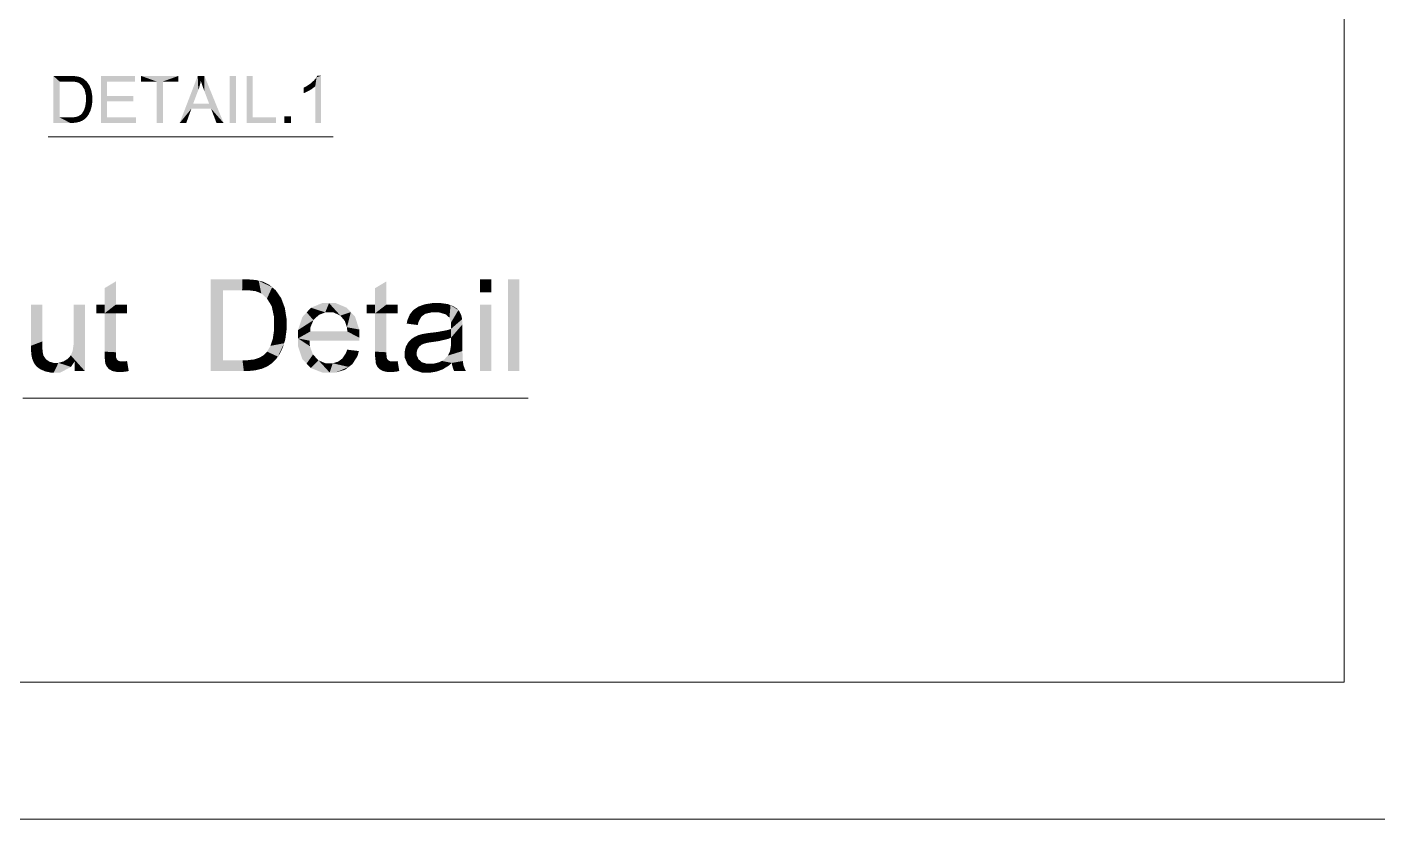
# Model space of a CAD drawing. Header units: millimetres. Extents: x 2 to 579, y 1 to 405.
# Drawn here: x 255.91 to 286.89, y 58.93 to 77.11 of the extents above; entities that cross this region are included whole.
import ezdxf

# ---------------------------------------------------------------- set-up
doc = ezdxf.new("R2010")
doc.units = ezdxf.units.MM
doc.linetypes.add('XKITLINE00', pattern=[0])
doc.layers.add('GraphicObject', color=6, linetype='Continuous', lineweight=0)
doc.layers.add('LinkedObject', color=7, linetype='Continuous', lineweight=0)

# ---------------------------------------------------------------- blocks, each defined once
blk = doc.blocks.new('*A3')
at = {"layer": 'GraphicObject', "color": 3, "linetype": 'XKITLINE00', "lineweight": 0}
blk.add_line((179.305, 58.928), (313.865, 58.928), dxfattribs=at)
blk = doc.blocks.new('*A4')
at = {"layer": 'LinkedObject'}
for points in [[(256.512, 75.983), (256.654, 75.855), (256.512, 74.903)], [(256.881, 75.855), (256.512, 75.983), (256.883, 75.983)], [(256.654, 75.855), (256.512, 75.983), (256.881, 75.855)], [(256.883, 75.983), (256.945, 75.855), (256.881, 75.855)], [(256.946, 75.983), (256.945, 75.855), (256.883, 75.983)], [(256.946, 75.983), (257.037, 75.844), (256.945, 75.855)], [(257.042, 75.975), (257.037, 75.844), (256.946, 75.983)], [(257.076, 75.967), (257.037, 75.844), (257.042, 75.975)], [(257.076, 75.967), (257.066, 75.833), (257.037, 75.844)], [(257.066, 75.833), (257.076, 75.967), (257.106, 75.818)], [(257.201, 75.918), (257.076, 75.967), (257.122, 75.957)], [(257.234, 75.89), (257.076, 75.967), (257.201, 75.918)], [(257.174, 75.757), (257.076, 75.967), (257.234, 75.89)], [(257.106, 75.818), (257.076, 75.967), (257.174, 75.757)], [(257.745, 75.525), (257.603, 74.903), (257.603, 75.983)], [(257.745, 75.525), (257.603, 75.983), (257.745, 75.855)], [(258.383, 75.855), (257.603, 75.983), (258.383, 75.983)], [(257.745, 75.855), (257.603, 75.983), (258.383, 75.855)], [(258.525, 75.983), (258.88, 75.855), (258.525, 75.855)], [(259.023, 75.855), (258.88, 75.855), (258.525, 75.983)], [(259.023, 75.855), (258.525, 75.983), (259.38, 75.983)], [(259.023, 75.855), (259.38, 75.983), (259.38, 75.855)], [(259.823, 75.983), (259.838, 75.663), (259.409, 74.903)], [(259.838, 75.663), (259.823, 75.983), (259.856, 75.714)], [(259.856, 75.714), (259.823, 75.983), (259.885, 75.817)], [(259.885, 75.817), (259.823, 75.983), (259.896, 75.869)], [(259.977, 75.983), (259.896, 75.869), (259.823, 75.983)], [(259.896, 75.869), (259.977, 75.983), (259.909, 75.825)], [(259.909, 75.825), (259.977, 75.983), (259.947, 75.713)], [(259.947, 75.713), (259.977, 75.983), (259.972, 75.645)], [(259.972, 75.645), (259.977, 75.983), (260.085, 75.347)], [(260.085, 75.347), (259.977, 75.983), (260.13, 75.23)], [(260.13, 75.23), (259.977, 75.983), (260.418, 74.903)], [(260.699, 75.983), (260.556, 74.903), (260.556, 75.983)], [(260.699, 74.903), (260.556, 74.903), (260.699, 75.983)], [(261.088, 75.983), (260.945, 74.903), (260.945, 75.983)], [(261.088, 75.03), (260.945, 74.903), (261.088, 75.983)], [(262.551, 75.952), (262.521, 75.748), (262.492, 75.88)], [(262.521, 74.903), (262.551, 75.952), (262.654, 74.903)], [(262.521, 75.748), (262.551, 75.952), (262.521, 74.903)], [(262.654, 75.987), (262.551, 75.952), (262.568, 75.987)], [(262.654, 74.903), (262.551, 75.952), (262.654, 75.987)], [(256.512, 74.903), (256.654, 75.855), (256.654, 75.03)], [(257.234, 75.89), (257.201, 75.711), (257.174, 75.757)], [(257.276, 75.854), (257.201, 75.711), (257.234, 75.89)], [(257.34, 75.762), (257.201, 75.711), (257.276, 75.854)], [(257.201, 75.711), (257.34, 75.762), (257.229, 75.666)], [(257.229, 75.666), (257.34, 75.762), (257.362, 75.705)], [(257.362, 75.705), (257.257, 75.536), (257.229, 75.666)], [(257.383, 75.649), (257.257, 75.536), (257.362, 75.705)], [(257.404, 75.521), (257.257, 75.536), (257.383, 75.649)], [(258.88, 74.903), (259.023, 75.855), (259.023, 74.903)], [(258.88, 75.855), (259.023, 75.855), (258.88, 74.903)], [(259.409, 74.903), (259.838, 75.663), (259.719, 75.347)], [(262.312, 75.742), (262.357, 75.634), (262.256, 75.716)], [(262.256, 75.716), (262.357, 75.634), (262.256, 75.588)], [(262.256, 75.588), (262.357, 75.634), (262.287, 75.599)], [(262.434, 75.679), (262.312, 75.742), (262.409, 75.806)], [(262.357, 75.634), (262.312, 75.742), (262.396, 75.656)], [(262.396, 75.656), (262.312, 75.742), (262.434, 75.679)], [(262.45, 75.843), (262.521, 75.748), (262.409, 75.806)], [(262.409, 75.806), (262.521, 75.748), (262.434, 75.679)], [(262.434, 75.679), (262.521, 75.748), (262.497, 75.725)], [(262.521, 75.748), (262.45, 75.843), (262.492, 75.88)], [(257.375, 75.231), (257.214, 75.2), (257.243, 75.286)], [(257.257, 75.39), (257.404, 75.387), (257.243, 75.286)], [(257.243, 75.286), (257.404, 75.387), (257.375, 75.231)], [(257.404, 75.449), (257.257, 75.536), (257.404, 75.521)], [(257.257, 75.536), (257.404, 75.449), (257.257, 75.451)], [(257.404, 75.449), (257.257, 75.39), (257.257, 75.451)], [(257.404, 75.387), (257.257, 75.39), (257.404, 75.449)], [(257.375, 75.231), (257.404, 75.387), (257.389, 75.278)], [(257.745, 75.397), (257.603, 74.903), (257.745, 75.525)], [(257.745, 75.03), (257.603, 74.903), (257.745, 75.397)], [(258.343, 75.397), (257.745, 75.525), (258.343, 75.525)], [(257.745, 75.397), (257.745, 75.525), (258.343, 75.397)], [(259.678, 75.23), (259.409, 74.903), (259.719, 75.347)], [(259.719, 75.347), (260.13, 75.23), (259.678, 75.23)], [(260.085, 75.347), (260.13, 75.23), (259.719, 75.347)], [(256.654, 75.03), (256.901, 74.903), (256.512, 74.903)], [(256.885, 75.03), (256.901, 74.903), (256.654, 75.03)], [(256.885, 75.03), (256.95, 74.903), (256.901, 74.903)], [(256.938, 75.03), (256.95, 74.903), (256.885, 75.03)], [(257.074, 74.921), (256.938, 75.03), (257.022, 75.04)], [(257.037, 74.912), (256.938, 75.03), (257.074, 74.921)], [(256.95, 74.903), (256.938, 75.03), (257.037, 74.912)], [(257.053, 75.05), (257.074, 74.921), (257.022, 75.04)], [(257.083, 75.06), (257.074, 74.921), (257.053, 75.05)], [(257.074, 74.921), (257.083, 75.06), (257.112, 74.93)], [(257.203, 74.975), (257.083, 75.06), (257.131, 75.088)], [(257.177, 74.958), (257.083, 75.06), (257.203, 74.975)], [(257.112, 74.93), (257.083, 75.06), (257.177, 74.958)], [(257.149, 75.106), (257.23, 74.993), (257.131, 75.088)], [(257.131, 75.088), (257.23, 74.993), (257.203, 74.975)], [(257.302, 75.073), (257.149, 75.106), (257.175, 75.132)], [(257.279, 75.042), (257.149, 75.106), (257.302, 75.073)], [(257.23, 74.993), (257.149, 75.106), (257.279, 75.042)], [(257.214, 75.2), (257.302, 75.073), (257.175, 75.132)], [(257.361, 75.183), (257.214, 75.2), (257.375, 75.231)], [(257.324, 75.104), (257.214, 75.2), (257.361, 75.183)], [(257.302, 75.073), (257.214, 75.2), (257.324, 75.104)], [(257.603, 74.903), (257.745, 75.03), (258.408, 74.903)], [(258.408, 74.903), (257.745, 75.03), (258.408, 75.03)], [(259.409, 74.903), (259.678, 75.23), (259.56, 74.903)], [(260.13, 75.23), (260.418, 74.903), (260.255, 74.903)], [(260.945, 74.903), (261.088, 75.03), (261.619, 74.903)], [(261.619, 74.903), (261.088, 75.03), (261.619, 75.03)], [(261.961, 75.054), (261.81, 74.903), (261.81, 75.054)], [(261.961, 74.903), (261.81, 74.903), (261.961, 75.054)], [(257.945, 71.268), (257.686, 70.735), (257.686, 71.113)], [(257.686, 70.735), (257.945, 71.268), (257.686, 70.535)], [(257.945, 70.735), (257.686, 70.535), (257.945, 71.268)], [(260.123, 71.315), (260.401, 71.066), (260.123, 69.209)], [(260.843, 71.066), (260.123, 71.315), (260.848, 71.315)], [(260.401, 71.066), (260.123, 71.315), (260.843, 71.066)], [(260.848, 71.315), (260.968, 71.066), (260.843, 71.066)], [(260.97, 71.315), (260.968, 71.066), (260.848, 71.315)], [(260.97, 71.315), (261.148, 71.044), (260.968, 71.066)], [(261.158, 71.299), (261.148, 71.044), (260.97, 71.315)], [(261.222, 71.284), (261.148, 71.044), (261.158, 71.299)], [(261.222, 71.284), (261.204, 71.023), (261.148, 71.044)], [(261.204, 71.023), (261.222, 71.284), (261.282, 70.993)], [(261.467, 71.188), (261.222, 71.284), (261.313, 71.264)], [(261.531, 71.133), (261.222, 71.284), (261.467, 71.188)], [(261.413, 70.874), (261.222, 71.284), (261.531, 71.133)], [(261.282, 70.993), (261.222, 71.284), (261.413, 70.874)], [(264.154, 71.268), (263.895, 70.735), (263.895, 71.113)], [(263.895, 70.735), (264.154, 71.268), (263.895, 70.535)], [(264.154, 70.735), (263.895, 70.535), (264.154, 71.268)], [(266.559, 71.315), (266.3, 71.018), (266.3, 71.315)], [(266.559, 71.018), (266.3, 71.018), (266.559, 71.315)], [(267.203, 71.315), (266.944, 69.209), (266.944, 71.315)], [(267.203, 69.209), (266.944, 69.209), (267.203, 71.315)], [(260.123, 69.209), (260.401, 71.066), (260.401, 69.457)], [(261.531, 71.133), (261.468, 70.785), (261.413, 70.874)], [(261.614, 71.063), (261.468, 70.785), (261.531, 71.133)], [(261.739, 70.883), (261.468, 70.785), (261.614, 71.063)], [(256.256, 70.735), (255.997, 69.79), (255.997, 70.735)], [(256.256, 69.889), (255.997, 69.79), (256.256, 70.735)], [(257.233, 70.735), (256.974, 69.918), (256.974, 70.735)], [(257.233, 69.209), (256.974, 69.918), (257.233, 70.735)], [(257.495, 70.735), (257.686, 70.535), (257.495, 70.535)], [(257.686, 70.735), (257.686, 70.535), (257.495, 70.735)], [(257.945, 70.535), (257.686, 70.535), (257.945, 70.735)], [(258.202, 70.535), (257.945, 70.735), (258.202, 70.735)], [(257.945, 70.535), (257.945, 70.735), (258.202, 70.535)], [(261.468, 70.785), (261.739, 70.883), (261.522, 70.696)], [(261.522, 70.696), (261.739, 70.883), (261.78, 70.774)], [(261.78, 70.774), (261.576, 70.443), (261.522, 70.696)], [(261.821, 70.664), (261.576, 70.443), (261.78, 70.774)], [(261.862, 70.414), (261.576, 70.443), (261.821, 70.664)], [(262.423, 70.663), (262.601, 70.497), (262.324, 70.556)], [(262.837, 70.769), (262.423, 70.663), (262.68, 70.769)], [(262.75, 70.556), (262.423, 70.663), (262.837, 70.769)], [(262.601, 70.497), (262.423, 70.663), (262.75, 70.556)], [(262.75, 70.556), (262.837, 70.769), (262.839, 70.556)], [(262.837, 70.769), (262.937, 70.556), (262.839, 70.556)], [(263.24, 70.665), (262.837, 70.769), (262.99, 70.769)], [(263.337, 70.561), (262.837, 70.769), (263.24, 70.665)], [(263.097, 70.482), (262.837, 70.769), (263.337, 70.561)], [(262.937, 70.556), (262.837, 70.769), (263.097, 70.482)], [(263.703, 70.735), (263.895, 70.535), (263.703, 70.535)], [(263.895, 70.735), (263.895, 70.535), (263.703, 70.735)], [(264.154, 70.535), (263.895, 70.535), (264.154, 70.735)], [(264.411, 70.535), (264.154, 70.735), (264.411, 70.735)], [(264.154, 70.535), (264.154, 70.735), (264.411, 70.535)], [(264.886, 70.688), (265.044, 70.522), (264.772, 70.611)], [(264.961, 70.715), (265.044, 70.522), (264.886, 70.688)], [(265.209, 70.769), (264.961, 70.715), (265.036, 70.742)], [(265.178, 70.554), (264.961, 70.715), (265.209, 70.769)], [(265.044, 70.522), (264.961, 70.715), (265.178, 70.554)], [(265.178, 70.554), (265.209, 70.769), (265.269, 70.554)], [(265.269, 70.554), (265.209, 70.769), (265.367, 70.554)], [(265.307, 70.769), (265.367, 70.554), (265.209, 70.769)], [(265.564, 70.746), (265.307, 70.769), (265.405, 70.769)], [(265.625, 70.723), (265.307, 70.769), (265.564, 70.746)], [(265.514, 70.511), (265.307, 70.769), (265.625, 70.723)], [(265.367, 70.554), (265.307, 70.769), (265.514, 70.511)], [(265.514, 70.511), (265.625, 70.723), (265.563, 70.467)], [(265.563, 70.467), (265.625, 70.723), (265.6, 70.435)], [(265.625, 70.723), (265.636, 70.323), (265.6, 70.435)], [(265.804, 70.607), (265.636, 70.323), (265.625, 70.723)], [(265.775, 70.642), (265.625, 70.723), (265.686, 70.7)], [(265.804, 70.607), (265.625, 70.723), (265.775, 70.642)], [(266.559, 70.735), (266.3, 69.209), (266.3, 70.735)], [(266.559, 69.209), (266.3, 69.209), (266.559, 70.735)], [(257.686, 69.655), (257.945, 70.535), (257.945, 69.641)], [(257.686, 70.535), (257.945, 70.535), (257.686, 69.655)], [(261.862, 70.273), (261.576, 70.443), (261.862, 70.414)], [(261.576, 70.443), (261.862, 70.273), (261.576, 70.277)], [(262.324, 70.556), (262.126, 70.151), (262.225, 70.45)], [(262.479, 70.378), (262.126, 70.151), (262.324, 70.556)], [(262.412, 70.218), (262.126, 70.151), (262.479, 70.378)], [(262.324, 70.556), (262.601, 70.497), (262.479, 70.378)], [(263.097, 70.482), (263.337, 70.561), (263.159, 70.407)], [(263.337, 70.561), (263.199, 70.359), (263.159, 70.407)], [(263.199, 70.359), (263.337, 70.561), (263.248, 70.215)], [(263.248, 70.215), (263.337, 70.561), (263.53, 70.163)], [(263.53, 70.163), (263.337, 70.561), (263.434, 70.457)], [(263.895, 69.655), (264.154, 70.535), (264.154, 69.641)], [(263.895, 70.535), (264.154, 70.535), (263.895, 69.655)], [(264.733, 70.562), (264.619, 70.299), (264.693, 70.512)], [(264.957, 70.459), (264.619, 70.299), (264.733, 70.562)], [(264.693, 70.512), (264.619, 70.299), (264.636, 70.381)], [(264.893, 70.346), (264.619, 70.299), (264.957, 70.459)], [(264.619, 70.299), (264.893, 70.346), (264.872, 70.266)], [(264.772, 70.611), (265.044, 70.522), (264.733, 70.562)], [(264.957, 70.459), (264.733, 70.562), (265, 70.491)], [(265, 70.491), (264.733, 70.562), (265.044, 70.522)], [(265.636, 70.204), (265.891, 70.398), (265.635, 70.177)], [(265.635, 70.177), (265.891, 70.398), (265.636, 69.975)], [(265.833, 70.573), (265.636, 70.323), (265.804, 70.607)], [(265.873, 70.485), (265.636, 70.323), (265.833, 70.573)], [(265.885, 70.431), (265.636, 70.323), (265.873, 70.485)], [(265.636, 70.323), (265.885, 70.431), (265.891, 70.398)], [(265.636, 70.323), (265.891, 70.398), (265.636, 70.245)], [(265.636, 70.245), (265.891, 70.398), (265.636, 70.237)], [(265.636, 70.237), (265.891, 70.398), (265.636, 70.204)], [(265.898, 70.279), (265.636, 69.975), (265.891, 70.398)], [(261.576, 70.158), (261.862, 70.153), (261.548, 69.955)], [(261.548, 69.955), (261.862, 70.153), (261.806, 69.848)], [(261.862, 70.273), (261.576, 70.158), (261.576, 70.277)], [(261.862, 70.153), (261.576, 70.158), (261.862, 70.273)], [(261.806, 69.848), (261.862, 70.153), (261.834, 69.94)], [(262.126, 70.151), (262.412, 70.218), (262.406, 70.118)], [(262.406, 70.118), (262.126, 69.959), (262.126, 70.151)], [(262.406, 70.118), (263.53, 69.975), (262.126, 69.959)], [(263.257, 70.118), (263.53, 69.975), (262.406, 70.118)], [(263.248, 70.215), (263.53, 70.163), (263.257, 70.118)], [(263.53, 69.975), (263.257, 70.118), (263.53, 70.163)], [(264.893, 70.035), (264.956, 69.811), (264.801, 69.993)], [(264.945, 70.049), (264.956, 69.811), (264.893, 70.035)], [(264.983, 70.06), (265.022, 69.84), (264.945, 70.049)], [(264.956, 69.811), (264.945, 70.049), (264.989, 69.826)], [(264.989, 69.826), (264.945, 70.049), (265.022, 69.84)], [(265.098, 70.079), (265.134, 69.866), (264.983, 70.06)], [(264.983, 70.06), (265.134, 69.866), (265.022, 69.84)], [(265.175, 70.088), (265.214, 69.877), (265.098, 70.079)], [(265.098, 70.079), (265.214, 69.877), (265.134, 69.866)], [(265.331, 70.107), (265.355, 69.897), (265.175, 70.088)], [(265.175, 70.088), (265.355, 69.897), (265.214, 69.877)], [(265.561, 70.151), (265.636, 69.975), (265.331, 70.107)], [(265.331, 70.107), (265.636, 69.975), (265.355, 69.897)], [(265.635, 70.177), (265.636, 69.975), (265.561, 70.151)], [(265.898, 70.193), (265.635, 69.88), (265.636, 69.975)], [(265.898, 69.848), (265.635, 69.88), (265.898, 70.193)], [(265.898, 70.193), (265.636, 69.975), (265.898, 70.279)], [(255.997, 69.79), (256.256, 69.889), (256.256, 69.788)], [(255.997, 69.79), (256.256, 69.788), (255.997, 69.707)], [(256.256, 69.788), (256.005, 69.587), (255.997, 69.707)], [(256.264, 69.652), (256.005, 69.587), (256.256, 69.788)], [(256.974, 69.82), (257.233, 69.209), (256.953, 69.671)], [(256.974, 69.918), (257.233, 69.209), (256.974, 69.82)], [(261.416, 69.655), (261.806, 69.848), (261.663, 69.541)], [(261.493, 69.788), (261.806, 69.848), (261.416, 69.655)], [(261.521, 69.871), (261.806, 69.848), (261.493, 69.788)], [(261.806, 69.848), (261.521, 69.871), (261.548, 69.955)], [(261.663, 69.541), (261.806, 69.848), (261.707, 69.602)], [(261.707, 69.602), (261.806, 69.848), (261.778, 69.755)], [(263.53, 69.963), (262.126, 69.959), (263.53, 69.975)], [(263.53, 69.929), (262.126, 69.959), (263.53, 69.963)], [(262.126, 69.959), (262.322, 69.381), (262.126, 69.773)], [(262.398, 69.78), (262.322, 69.381), (262.126, 69.959)], [(262.398, 69.78), (262.126, 69.959), (262.391, 69.906)], [(263.529, 69.906), (262.126, 69.959), (263.53, 69.929)], [(262.391, 69.906), (262.126, 69.959), (263.529, 69.906)], [(262.126, 69.773), (262.322, 69.381), (262.224, 69.484)], [(262.469, 69.588), (262.322, 69.381), (262.398, 69.78)], [(264.626, 69.816), (264.575, 69.611), (264.6, 69.77)], [(264.869, 69.714), (264.575, 69.611), (264.626, 69.816)], [(264.6, 69.77), (264.575, 69.611), (264.575, 69.667)], [(264.851, 69.652), (264.575, 69.611), (264.869, 69.714)], [(264.651, 69.862), (264.887, 69.741), (264.626, 69.816)], [(264.626, 69.816), (264.887, 69.741), (264.869, 69.714)], [(264.718, 69.937), (264.887, 69.741), (264.651, 69.862)], [(264.905, 69.769), (264.718, 69.937), (264.759, 69.965)], [(264.887, 69.741), (264.718, 69.937), (264.905, 69.769)], [(264.801, 69.993), (264.956, 69.811), (264.759, 69.965)], [(264.759, 69.965), (264.956, 69.811), (264.905, 69.769)], [(265.355, 69.897), (265.636, 69.975), (265.566, 69.946)], [(265.614, 69.665), (265.898, 69.848), (265.898, 69.668)], [(265.635, 69.795), (265.898, 69.848), (265.614, 69.665)], [(265.898, 69.848), (265.635, 69.795), (265.635, 69.88)], [(256.005, 69.587), (256.264, 69.652), (256.013, 69.548)], [(256.013, 69.548), (256.264, 69.652), (256.272, 69.616)], [(256.284, 69.565), (256.013, 69.548), (256.272, 69.616)], [(256.013, 69.548), (256.284, 69.565), (256.025, 69.492)], [(256.025, 69.492), (256.284, 69.565), (256.064, 69.396)], [(256.064, 69.396), (256.284, 69.565), (256.093, 69.357)], [(256.093, 69.357), (256.284, 69.565), (256.336, 69.485)], [(256.093, 69.357), (256.336, 69.485), (256.121, 69.317)], [(256.121, 69.317), (256.336, 69.485), (256.208, 69.252)], [(256.208, 69.252), (256.336, 69.485), (256.266, 69.227)], [(256.266, 69.227), (256.336, 69.485), (256.375, 69.456)], [(256.415, 69.427), (256.266, 69.227), (256.375, 69.456)], [(256.266, 69.227), (256.415, 69.427), (256.325, 69.201)], [(256.325, 69.201), (256.415, 69.427), (256.451, 69.175)], [(256.518, 69.175), (256.415, 69.427), (256.512, 69.398)], [(256.451, 69.175), (256.415, 69.427), (256.518, 69.175)], [(256.737, 69.428), (256.913, 69.304), (256.628, 69.398)], [(256.788, 69.458), (256.913, 69.304), (256.737, 69.428)], [(256.839, 69.487), (256.913, 69.304), (256.788, 69.458)], [(257.002, 69.434), (256.839, 69.487), (256.911, 69.569)], [(256.913, 69.304), (256.839, 69.487), (257.002, 69.434)], [(256.932, 69.62), (257.233, 69.209), (256.911, 69.569)], [(256.911, 69.569), (257.233, 69.209), (257.002, 69.434)], [(256.953, 69.671), (257.233, 69.209), (256.932, 69.62)], [(257.002, 69.434), (257.233, 69.209), (257.002, 69.209)], [(257.945, 69.641), (257.686, 69.539), (257.686, 69.655)], [(257.945, 69.586), (257.686, 69.539), (257.945, 69.641)], [(257.945, 69.586), (257.718, 69.349), (257.686, 69.539)], [(257.686, 69.539), (257.718, 69.349), (257.702, 69.386)], [(257.952, 69.515), (257.718, 69.349), (257.945, 69.586)], [(257.959, 69.499), (257.718, 69.349), (257.952, 69.515)], [(257.718, 69.349), (257.959, 69.499), (257.966, 69.483)], [(257.718, 69.349), (257.966, 69.483), (257.734, 69.313)], [(257.734, 69.313), (257.966, 69.483), (257.788, 69.254)], [(257.788, 69.254), (257.966, 69.483), (257.827, 69.232)], [(257.827, 69.232), (257.966, 69.483), (257.988, 69.458)], [(257.988, 69.458), (257.866, 69.21), (257.827, 69.232)], [(258.003, 69.448), (257.866, 69.21), (257.988, 69.458)], [(258.018, 69.439), (257.866, 69.21), (258.003, 69.448)], [(257.866, 69.21), (258.018, 69.439), (257.975, 69.187)], [(257.975, 69.187), (258.018, 69.439), (258.045, 69.187)], [(258.045, 69.187), (258.018, 69.439), (258.062, 69.43)], [(258.062, 69.43), (258.088, 69.187), (258.045, 69.187)], [(258.09, 69.43), (258.088, 69.187), (258.062, 69.43)], [(258.09, 69.43), (258.186, 69.199), (258.088, 69.187)], [(258.111, 69.43), (258.186, 69.199), (258.09, 69.43)], [(258.186, 69.199), (258.111, 69.43), (258.167, 69.434)], [(258.24, 69.211), (258.167, 69.434), (258.202, 69.439)], [(258.186, 69.199), (258.167, 69.434), (258.24, 69.211)], [(260.401, 69.457), (260.882, 69.209), (260.123, 69.209)], [(260.851, 69.457), (260.882, 69.209), (260.401, 69.457)], [(260.851, 69.457), (260.978, 69.209), (260.882, 69.209)], [(260.955, 69.457), (260.978, 69.209), (260.851, 69.457)], [(261.22, 69.244), (260.955, 69.457), (261.118, 69.476)], [(261.147, 69.226), (260.955, 69.457), (261.22, 69.244)], [(260.978, 69.209), (260.955, 69.457), (261.147, 69.226)], [(261.177, 69.496), (261.22, 69.244), (261.118, 69.476)], [(261.237, 69.515), (261.22, 69.244), (261.177, 69.496)], [(261.22, 69.244), (261.237, 69.515), (261.294, 69.262)], [(261.471, 69.35), (261.237, 69.515), (261.331, 69.57)], [(261.419, 69.315), (261.237, 69.515), (261.471, 69.35)], [(261.294, 69.262), (261.237, 69.515), (261.419, 69.315)], [(261.366, 69.605), (261.523, 69.385), (261.331, 69.57)], [(261.331, 69.57), (261.523, 69.385), (261.471, 69.35)], [(261.663, 69.541), (261.366, 69.605), (261.416, 69.655)], [(261.619, 69.48), (261.366, 69.605), (261.663, 69.541)], [(261.523, 69.385), (261.366, 69.605), (261.619, 69.48)], [(262.322, 69.381), (262.469, 69.588), (262.419, 69.278)], [(262.533, 69.521), (262.419, 69.278), (262.469, 69.588)], [(262.597, 69.454), (262.419, 69.278), (262.533, 69.521)], [(262.597, 69.454), (262.852, 69.175), (262.419, 69.278)], [(262.756, 69.388), (262.852, 69.175), (262.597, 69.454)], [(263.044, 69.425), (263.288, 69.304), (262.923, 69.388)], [(263.094, 69.462), (263.373, 69.369), (263.044, 69.425)], [(263.288, 69.304), (263.044, 69.425), (263.373, 69.369)], [(263.145, 69.5), (263.373, 69.369), (263.094, 69.462)], [(263.145, 69.5), (263.522, 69.668), (263.373, 69.369)], [(263.224, 69.619), (263.522, 69.668), (263.145, 69.5)], [(263.522, 69.668), (263.224, 69.619), (263.254, 69.701)], [(263.373, 69.369), (263.522, 69.668), (263.49, 69.551)], [(264.154, 69.641), (263.895, 69.539), (263.895, 69.655)], [(264.154, 69.586), (263.895, 69.539), (264.154, 69.641)], [(264.154, 69.586), (263.926, 69.349), (263.895, 69.539)], [(263.895, 69.539), (263.926, 69.349), (263.911, 69.386)], [(264.161, 69.515), (263.926, 69.349), (264.154, 69.586)], [(264.167, 69.499), (263.926, 69.349), (264.161, 69.515)], [(263.926, 69.349), (264.167, 69.499), (264.174, 69.483)], [(263.926, 69.349), (264.174, 69.483), (263.942, 69.313)], [(263.942, 69.313), (264.174, 69.483), (263.997, 69.254)], [(263.997, 69.254), (264.174, 69.483), (264.035, 69.232)], [(264.035, 69.232), (264.174, 69.483), (264.196, 69.458)], [(264.196, 69.458), (264.074, 69.21), (264.035, 69.232)], [(264.211, 69.448), (264.074, 69.21), (264.196, 69.458)], [(264.227, 69.439), (264.074, 69.21), (264.211, 69.448)], [(264.074, 69.21), (264.227, 69.439), (264.183, 69.187)], [(264.183, 69.187), (264.227, 69.439), (264.253, 69.187)], [(264.253, 69.187), (264.227, 69.439), (264.27, 69.43)], [(264.27, 69.43), (264.297, 69.187), (264.253, 69.187)], [(264.299, 69.43), (264.297, 69.187), (264.27, 69.43)], [(264.299, 69.43), (264.394, 69.199), (264.297, 69.187)], [(264.32, 69.43), (264.394, 69.199), (264.299, 69.43)], [(264.394, 69.199), (264.32, 69.43), (264.376, 69.434)], [(264.449, 69.211), (264.376, 69.434), (264.411, 69.439)], [(264.394, 69.199), (264.376, 69.434), (264.449, 69.211)], [(264.575, 69.611), (264.851, 69.652), (264.851, 69.619)], [(264.851, 69.567), (264.575, 69.611), (264.851, 69.619)], [(264.575, 69.611), (264.851, 69.567), (264.575, 69.516)], [(264.575, 69.516), (264.851, 69.567), (264.642, 69.359)], [(264.642, 69.359), (264.851, 69.567), (264.71, 69.298)], [(264.71, 69.298), (264.851, 69.567), (264.89, 69.48)], [(264.89, 69.48), (264.777, 69.236), (264.71, 69.298)], [(264.929, 69.446), (264.777, 69.236), (264.89, 69.48)], [(264.968, 69.411), (264.777, 69.236), (264.929, 69.446)], [(264.777, 69.236), (264.968, 69.411), (264.97, 69.175)], [(265.096, 69.175), (264.968, 69.411), (265.082, 69.377)], [(264.97, 69.175), (264.968, 69.411), (265.096, 69.175)], [(265.38, 69.225), (265.232, 69.377), (265.365, 69.41)], [(265.657, 69.396), (265.365, 69.41), (265.423, 69.442)], [(265.585, 69.335), (265.365, 69.41), (265.657, 69.396)], [(265.447, 69.25), (265.365, 69.41), (265.585, 69.335)], [(265.38, 69.225), (265.365, 69.41), (265.447, 69.25)], [(265.481, 69.475), (265.906, 69.44), (265.423, 69.442)], [(265.906, 69.44), (265.657, 69.396), (265.423, 69.442)], [(265.481, 69.475), (265.898, 69.668), (265.906, 69.44)], [(265.566, 69.565), (265.898, 69.668), (265.481, 69.475)], [(265.593, 69.621), (265.898, 69.668), (265.566, 69.565)], [(265.898, 69.668), (265.593, 69.621), (265.614, 69.665)], [(265.657, 69.396), (265.906, 69.44), (265.663, 69.342)], [(265.663, 69.342), (265.906, 69.44), (265.914, 69.392)], [(256.57, 69.398), (256.518, 69.175), (256.512, 69.398)], [(256.628, 69.398), (256.913, 69.304), (256.518, 69.175)], [(256.628, 69.398), (256.518, 69.175), (256.57, 69.398)], [(256.518, 69.175), (256.913, 69.304), (256.671, 69.175)], [(262.419, 69.278), (262.852, 69.175), (262.685, 69.175)], [(262.852, 69.388), (262.852, 69.175), (262.756, 69.388)], [(262.923, 69.388), (263.288, 69.304), (262.852, 69.175)], [(262.923, 69.388), (262.852, 69.175), (262.852, 69.388)], [(262.852, 69.175), (263.288, 69.304), (262.984, 69.175)], [(262.984, 69.175), (263.288, 69.304), (263.202, 69.239)], [(265.082, 69.377), (265.172, 69.175), (265.096, 69.175)], [(265.158, 69.377), (265.172, 69.175), (265.082, 69.377)], [(265.232, 69.377), (265.172, 69.175), (265.158, 69.377)], [(265.172, 69.175), (265.232, 69.377), (265.314, 69.2)], [(265.314, 69.2), (265.232, 69.377), (265.38, 69.225)], [(265.914, 69.392), (265.69, 69.249), (265.663, 69.342)], [(265.922, 69.344), (265.69, 69.249), (265.914, 69.392)], [(265.922, 69.344), (265.71, 69.209), (265.69, 69.249)], [(265.955, 69.252), (265.71, 69.209), (265.922, 69.344)], [(265.71, 69.209), (265.955, 69.252), (265.98, 69.209)]]:
    blk.add_hatch(color=7, dxfattribs=at).paths.add_polyline_path(points, flags=17)
at = {"layer": 'LinkedObject', "color": 2, "linetype": 'XKITLINE00', "lineweight": 0}
for p, q in [((286.137, 133.563), (286.137, 62.071)), ((286.137, 62.071), (201.985, 62.071))]:
    blk.add_line(p, q, dxfattribs=at)
at = {"layer": 'LinkedObject', "color": 7, "linetype": 'XKITLINE00', "lineweight": 0}
for p, q in [((256.395, 74.583), (257.484, 74.583)), ((257.484, 74.583), (258.489, 74.583)), ((258.489, 74.583), (259.41, 74.583)), ((259.41, 74.583), (260.416, 74.583)), ((260.416, 74.583), (260.835, 74.583)), ((260.835, 74.583), (261.673, 74.583)), ((261.673, 74.583), (262.092, 74.583)), ((262.092, 74.583), (262.93, 74.583)), ((255.81, 68.585), (257.444, 68.585)), ((257.444, 68.585), (258.261, 68.585)), ((258.261, 68.585), (259.078, 68.585)), ((259.078, 68.585), (259.895, 68.585)), ((259.895, 68.585), (262.018, 68.585)), ((262.018, 68.585), (263.653, 68.585)), ((263.653, 68.585), (264.47, 68.585)), ((264.47, 68.585), (266.104, 68.585)), ((266.104, 68.585), (266.757, 68.585)), ((266.757, 68.585), (267.41, 68.585))]:
    blk.add_line(p, q, dxfattribs=at)

msp = doc.modelspace()

# ---------------------------------------------------------------- block references
at = {"lineweight": 0}
for name in ['*A3', '*A4']:
    msp.add_blockref(name, (0, 0), dxfattribs=at)

doc.saveas('drawing.dxf')
